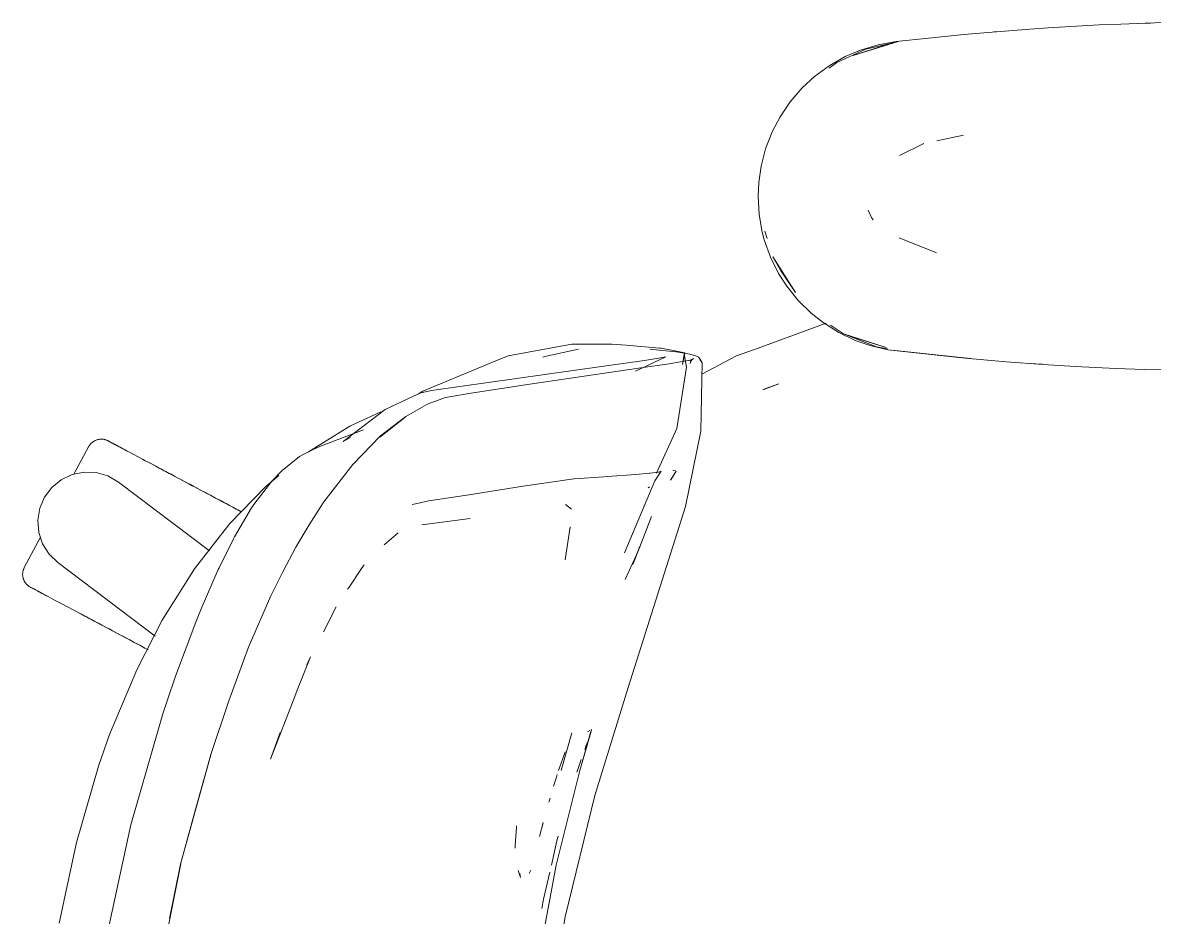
# Model space of a CAD drawing. Header units: millimetres. Extents: x 155927 to 326028, y -36033 to 97293.
# Drawn here: x 163894.2 to 164208.6, y 19464.8 to 19713.3 of the extents above; entities that cross this region are included whole.
import ezdxf

# ---------------------------------------------------------------- set-up
doc = ezdxf.new("R2010")
doc.units = ezdxf.units.MM
doc.header["$MEASUREMENT"] = 0
doc.layers.add('G-IMPT', color=8, linetype='CONTINUOUS', lineweight=9)
doc.layers.add('I-FURN', color=8, linetype='CONTINUOUS', lineweight=9)

msp = doc.modelspace()

# ---------------------------------------------------------------- linework, layer by layer
at = {"layer": 'G-IMPT'}
for p, q in [((164173.98, 19711.55), (164158.92, 19710.3)), ((164165.8, 19710.89), (164164.12, 19710.73)), ((164173.98, 19711.55), (164179.07, 19711.87)), ((164179.07, 19711.87), (164193.21, 19712.68)), ((164199.23, 19712.94), (164193.21, 19712.68)), ((164199.23, 19712.94), (164210.99, 19713.32)), ((164204.12, 19713.08), (164206.05, 19713.19)), ((164206.05, 19713.19), (164207.55, 19713.2)), ((164137.38, 19708.05), (164124.92, 19704.22)), ((164128.41, 19706), (164136.81, 19707.92)), ((164136.87, 19708.05), (164131.82, 19707.15)), ((164137.38, 19708.05), (164134.06, 19707.13)), ((164154.79, 19709.95), (164136.87, 19708.05)), ((164158.92, 19710.3), (164154.79, 19709.95)), ((164128.41, 19706), (164120.35, 19702.27)), ((164122.72, 19703.88), (164126.96, 19705.69)), ((164124.92, 19704.22), (164134.06, 19707.13)), ((164126.96, 19705.69), (164131.82, 19707.15)), ((164114.2, 19698.37), (164118.28, 19701.36)), ((164118.24, 19700.67), (164120.35, 19702.27)), ((164122.72, 19703.88), (164118.28, 19701.36)), ((164114.2, 19698.37), (164110.76, 19695.2)), ((164107.44, 19691.37), (164110.76, 19695.2)), ((164104.61, 19687.2), (164107.44, 19691.37)), ((164104.61, 19687.2), (164102.42, 19683.04)), ((164102.42, 19683.04), (164100.58, 19678.32)), ((164137.75, 19676.47), (164144.53, 19679.74)), ((164144.25, 19679.66), (164144.53, 19679.74)), ((164155.58, 19682.08), (164148.15, 19680.51)), ((164099.32, 19673.46), (164100.58, 19678.32)), ((164099.32, 19673.46), (164098.67, 19668.94)), ((164098.5, 19665.1), (164098.67, 19668.94)), ((164098.5, 19665.1), (164098.8, 19660.06)), ((164129.12, 19661.27), (164130.13, 19659.05)), ((164098.8, 19660.06), (164099.68, 19655.11)), ((164130.13, 19659.05), (164130.43, 19658.6)), ((164099.68, 19655.11), (164100.24, 19652.98)), ((164101.04, 19653.42), (164100.42, 19655.44)), ((164101.95, 19648.21), (164100.24, 19652.98)), ((164148.08, 19649.38), (164137.66, 19653.52)), ((164101.95, 19648.21), (164104.19, 19643.7)), ((164102.6, 19648.3), (164104.76, 19644.62)), ((164102.6, 19648.3), (164108.92, 19638.35)), ((164104.76, 19644.62), (164108.92, 19638.35)), ((164104.19, 19643.7), (164106.46, 19640.15)), ((164109.65, 19636.17), (164106.46, 19640.15)), ((164109.65, 19636.17), (164113.26, 19632.62)), ((164113.26, 19632.62), (164116.56, 19630)), ((164117.46, 19629.88), (164098.52, 19622.94)), ((164120.89, 19627.27), (164116.56, 19630)), ((164122.21, 19626.88), (164118.63, 19629.3)), ((164120.89, 19627.27), (164125.47, 19625.08)), ((164131.43, 19623.27), (164122.21, 19626.88)), ((164122.21, 19626.88), (164124.92, 19625.98)), ((164122.21, 19626.88), (164134.06, 19623.06)), ((164124.92, 19625.98), (164134.06, 19623.06)), ((164046.74, 19624.04), (164029.04, 19620.8)), ((164048.6, 19622.63), (164039.3, 19620.58)), ((164046.74, 19624.04), (164053.71, 19624.06)), ((164053.71, 19624.06), (164057.88, 19624.07)), ((164061.83, 19623.72), (164057.88, 19624.07)), ((164071.16, 19622.92), (164061.83, 19623.72)), ((164070.99, 19622.4), (164068.4, 19622.61)), ((164075.67, 19621.88), (164070.99, 19622.4)), ((164071.16, 19622.92), (164071.63, 19622.88)), ((164071.63, 19622.88), (164075.88, 19622.07)), ((164098.52, 19622.94), (164092.55, 19620.75)), ((164125.47, 19625.08), (164129.6, 19623.63)), ((164134.56, 19622.48), (164129.6, 19623.63)), ((164134.49, 19622.69), (164131.43, 19623.27)), ((164134.56, 19622.48), (164157.52, 19620.02)), ((164134.56, 19622.48), (164137.38, 19622.14)), ((164134.56, 19622.48), (164156, 19620.13)), ((164029.04, 19620.8), (164025.18, 19619.21)), ((164039.3, 19620.58), (164038.72, 19620.43)), ((164055.02, 19617.85), (164065.68, 19619.29)), ((164072.86, 19620.48), (164064.46, 19616.49)), ((164066.98, 19619.51), (164065.68, 19619.29)), ((164066.98, 19619.51), (164072, 19620.34)), ((164072.86, 19620.48), (164072, 19620.34)), ((164080.1, 19619.68), (164073.83, 19618.58)), ((164076.29, 19621.81), (164075.67, 19621.88)), ((164075.88, 19622.07), (164078.2, 19621.62)), ((164076.29, 19621.81), (164079.57, 19621.27)), ((164077.47, 19618.34), (164078.2, 19621.62)), ((164077.47, 19618.34), (164077.96, 19621.21)), ((164077.96, 19621.21), (164078.65, 19617.63)), ((164079.48, 19619.52), (164080.58, 19620.07)), ((164079.48, 19619.52), (164080.1, 19619.68)), ((164081.43, 19620.72), (164079.57, 19621.27)), ((164080.08, 19619.68), (164079.76, 19619.14)), ((164080.08, 19619.68), (164080.58, 19620.07)), ((164081.43, 19620.72), (164081.97, 19620.4)), ((164081.97, 19620.4), (164082.34, 19619.91)), ((164082.95, 19618.87), (164082.34, 19619.91)), ((164082.47, 19619.28), (164082.34, 19619.91)), ((164082.34, 19619.91), (164082.36, 19619.83)), ((164082.47, 19619.28), (164082.36, 19619.83)), ((164082.88, 19615.68), (164090.79, 19619.82)), ((164090.79, 19619.82), (164092.55, 19620.75)), ((164157.52, 19620.02), (164137.38, 19622.14)), ((164156, 19620.13), (164167.4, 19619.14)), ((164005.37, 19611.02), (164021.82, 19617.82)), ((164055.02, 19617.85), (164007.8, 19611.18)), ((164021.82, 19617.82), (164025.18, 19619.21)), ((164065.98, 19617.46), (164035.11, 19612.91)), ((164073.83, 19618.58), (164065.98, 19617.46)), ((164075.93, 19600.59), (164078.65, 19617.63)), ((164079.68, 19618.64), (164079.76, 19619.14)), ((164082.56, 19599.88), (164082.95, 19618.87)), ((164177.68, 19618.41), (164167.4, 19619.14)), ((164175.64, 19618.55), (164174.22, 19618.68)), ((164175.64, 19618.55), (164177.54, 19618.46)), ((164177.68, 19618.41), (164186.55, 19617.85)), ((164197.86, 19617.31), (164186.55, 19617.85)), ((164197.86, 19617.31), (164205.74, 19617.02)), ((164218.05, 19616.72), (164205.74, 19617.02)), ((164099.82, 19611.34), (164104.29, 19612.98)), ((164104.29, 19612.98), (164100.41, 19611.6)), ((164001.44, 19608.97), (164004.81, 19610.53)), ((164004.2, 19610.25), (164005.37, 19611.02)), ((164007.8, 19611.18), (164004.81, 19610.53)), ((164011.67, 19609.22), (164019.34, 19610.52)), ((164035.11, 19612.91), (164019.34, 19610.52)), ((164099.82, 19611.34), (164100.41, 19611.6)), ((164001.44, 19608.97), (163994.92, 19605.93)), ((164000.62, 19603.96), (164006.46, 19607.25)), ((164006.46, 19607.25), (164006.88, 19607.46)), ((164011.67, 19609.22), (164006.88, 19607.46)), ((163983.22, 19596.99), (163994.92, 19605.93)), ((163993.74, 19605.26), (163985.11, 19601.28)), ((163993.45, 19598.24), (164000.4, 19603.64)), ((164000.62, 19603.96), (163993.66, 19598.54)), ((164000.4, 19603.64), (163997.02, 19601.05)), ((163985.11, 19601.28), (163973.66, 19594.15)), ((163993.45, 19598.24), (163997.02, 19601.05)), ((164075.93, 19600.59), (164070.32, 19588.24)), ((163988.87, 19600.22), (163976.97, 19595.71)), ((163983.22, 19596.99), (163985.25, 19598.15)), ((163985.92, 19590.64), (163993.66, 19598.54)), ((164082.56, 19599.88), (164078.37, 19578.93)), ((163972.3, 19593.46), (163974.74, 19594.64)), ((163974.74, 19594.64), (163976.97, 19595.71)), ((163971.17, 19592.85), (163966.3, 19588.98)), ((163971.17, 19592.85), (163972.3, 19593.46)), ((163966.3, 19588.98), (163963.41, 19585.96)), ((163985.92, 19590.64), (163977.9, 19580.21)), ((164056.66, 19587.3), (164064.52, 19587.86)), ((164064.52, 19587.86), (164068.39, 19588.16)), ((164068.47, 19588.17), (164068.39, 19588.16)), ((164068.47, 19588.17), (164070.86, 19588.46)), ((164071.59, 19588.75), (164069.83, 19586.08)), ((164070.87, 19588.47), (164070.86, 19588.46)), ((164070.87, 19588.47), (164071.59, 19588.75)), ((164074.2, 19586.29), (164075.73, 19588.78)), ((164075.79, 19588.76), (164074.2, 19586.29)), ((164075.73, 19588.78), (164074.24, 19586.31)), ((164074.86, 19589.05), (164075.73, 19588.78)), ((164075.79, 19588.76), (164075.73, 19588.78)), ((163963.41, 19585.96), (163958.69, 19579.83)), ((163961.74, 19584.54), (163965.41, 19587.54)), ((164033.28, 19584.57), (164047.35, 19586.6)), ((164047.43, 19586.61), (164047.35, 19586.6)), ((164047.43, 19586.61), (164055.67, 19587.23)), ((164055.67, 19587.23), (164056.66, 19587.3)), ((164069.83, 19586.08), (164061.39, 19566.11)), ((163961.74, 19584.54), (163951.78, 19574.25)), ((164018.8, 19582.28), (164007.08, 19580.48)), ((164018.8, 19582.28), (164019.41, 19582.38)), ((164019.92, 19582.46), (164019.41, 19582.38)), ((164033.28, 19584.57), (164019.92, 19582.46)), ((164068.38, 19584.37), (164067.94, 19584.1)), ((163953.1, 19570.54), (163957.83, 19578.54)), ((163958.69, 19579.83), (163957.83, 19578.54)), ((163973.85, 19573.85), (163977.73, 19579.95)), ((163977.73, 19579.95), (163977.9, 19580.21)), ((164002.46, 19579.52), (164004.63, 19579.98)), ((164004.63, 19579.98), (164006.61, 19580.41)), ((164007.08, 19580.48), (164006.61, 19580.41)), ((164046.69, 19578.22), (164045.05, 19579.5)), ((164062.38, 19528.69), (164078.37, 19578.93)), ((164018.5, 19575.6), (164005.15, 19573.82)), ((164065.69, 19567.74), (164068.94, 19576.21)), ((163941.97, 19561.64), (163951.78, 19574.25)), ((163973.85, 19573.85), (163970.08, 19567.62)), ((164005.15, 19573.82), (164005.62, 19573.97)), ((164046.34, 19573.27), (164044.94, 19564.11)), ((164046.34, 19573.27), (164046.29, 19572.93)), ((163952.79, 19569.94), (163948.79, 19561.93)), ((163952.79, 19569.94), (163953.1, 19570.54)), ((163994.65, 19568.32), (163998.56, 19571.66)), ((163966.51, 19560.83), (163970.08, 19567.62)), ((164063.67, 19562.84), (164065.7, 19567.95)), ((164065.7, 19567.95), (164063.67, 19562.83)), ((164065.69, 19567.74), (164063.67, 19562.84)), ((163988.38, 19561.69), (163989.13, 19562.79)), ((164064.67, 19565.37), (164061.62, 19558.65)), ((163933, 19547.35), (163941.97, 19561.64)), ((163948.57, 19561.49), (163943.8, 19550.53)), ((163948.57, 19561.49), (163948.79, 19561.93)), ((163966.51, 19560.83), (163963.12, 19554.11)), ((163988.38, 19561.69), (163984.88, 19556.56)), ((163984.88, 19556.56), (163984.49, 19555.98)), ((163956.95, 19539.88), (163963.12, 19554.11)), ((163943.8, 19550.53), (163942.32, 19546.85)), ((163981.35, 19551.08), (163977.81, 19544.11)), ((163925.91, 19533.57), (163933, 19547.35)), ((163936.72, 19531.78), (163942.32, 19546.85)), ((163951.49, 19525), (163956.95, 19539.88)), ((163970.45, 19527.92), (163974.18, 19537.24)), ((163974.18, 19537.24), (163973.18, 19535)), ((163918.39, 19515.6), (163925.91, 19533.57)), ((163936.72, 19531.78), (163934.38, 19524.96)), ((164053.2, 19498.71), (164062.38, 19528.69)), ((163933.18, 19521.35), (163934.38, 19524.96)), ((163951.49, 19525), (163946.48, 19510.08)), ((163963.08, 19508.75), (163969.79, 19526.19)), ((163969.79, 19526.19), (163970.45, 19527.92)), ((163933.18, 19521.35), (163924.24, 19490.52)), ((163918.39, 19515.6), (163915.32, 19506.87)), ((163963.08, 19508.75), (163965.8, 19516.18)), ((164043.77, 19505.66), (164046.81, 19516.09)), ((164048.97, 19505.67), (164052.24, 19516.89)), ((164048.97, 19505.67), (164052.08, 19516.49)), ((164048.97, 19505.67), (164052.03, 19516.2)), ((164051.15, 19516.35), (164051.76, 19516.73)), ((164051.15, 19516.35), (164051.36, 19516.49)), ((164052.03, 19516.2), (164052.08, 19516.49)), ((164052.24, 19516.89), (164052.1, 19517.13)), ((164050.35, 19511.44), (164050.69, 19512.41)), ((164050.69, 19512.41), (164051.09, 19513.48)), ((163938.1, 19479.59), (163946.48, 19510.08)), ((163938.1, 19479.59), (163946.52, 19510)), ((163942.75, 19496.83), (163946.52, 19510)), ((164044.9, 19510.84), (164044.14, 19508.68)), ((163915.32, 19506.87), (163909.14, 19485.62)), ((164043.88, 19507.96), (164043.11, 19505.66)), ((164043.88, 19507.96), (164044.14, 19508.68)), ((164048.34, 19505.66), (164049.07, 19507.89)), ((164049.36, 19508.69), (164049.07, 19507.89)), ((164042.49, 19503.74), (164041.7, 19501.25)), ((164042.42, 19479.35), (164048.97, 19505.67)), ((164042.73, 19504.52), (164042.49, 19503.74)), ((164048.34, 19505.66), (164048.19, 19505.21)), ((163942.75, 19496.83), (163938.1, 19479.59)), ((164040.71, 19497.95), (164040.38, 19496.83)), ((164053.2, 19498.71), (164044.88, 19465.03)), ((163917.57, 19459.73), (163924.24, 19490.52)), ((164038.8, 19491.16), (164037.8, 19487.3)), ((164038.8, 19491.16), (164038.41, 19489.64)), ((164031.1, 19486.1), (164031.38, 19489.81)), ((164031.38, 19489.81), (164031.41, 19490.29)), ((164042.65, 19486.08), (164042.99, 19487.37)), ((163909.14, 19485.62), (163904.33, 19463.26)), ((164031.1, 19486.1), (164031, 19484.73)), ((164031, 19484.03), (164031, 19484.73)), ((164041.1, 19479.33), (164042.65, 19486.08)), ((163931.92, 19448.46), (163938.14, 19479.7)), ((163938.14, 19479.7), (163931.93, 19448.54)), ((163938.1, 19479.59), (163935.02, 19464.56)), ((164032.53, 19475.94), (164031.85, 19477.89)), ((164034.96, 19476.99), (164035.34, 19477.95)), ((164035.2, 19477.54), (164035.34, 19477.95)), ((164042.42, 19479.35), (164037.49, 19452.68)), ((164032.53, 19475.94), (164032.32, 19476.99)), ((164038.94, 19469.93), (164040.65, 19477.35)), ((164038.47, 19467.3), (164038.94, 19469.93)), ((164044.88, 19465.03), (164038.63, 19427.29))]:
    msp.add_line(p, q, dxfattribs=at)
at = {"layer": 'I-FURN'}
for p, q in [((163914.19, 19597.19), (163914.34, 19597.26)), ((163914.34, 19597.26), (163914.48, 19597.32)), ((163914.48, 19597.32), (163914.63, 19597.38)), ((163914.63, 19597.38), (163914.79, 19597.44)), ((163914.79, 19597.44), (163914.94, 19597.49)), ((163914.94, 19597.49), (163915.1, 19597.53)), ((163915.1, 19597.53), (163915.25, 19597.56)), ((163915.25, 19597.56), (163915.41, 19597.59)), ((163915.41, 19597.59), (163915.57, 19597.62)), ((163915.57, 19597.62), (163915.73, 19597.63)), ((163915.73, 19597.63), (163915.89, 19597.64)), ((163915.89, 19597.64), (163916.05, 19597.65)), ((163916.05, 19597.65), (163916.21, 19597.64)), ((163916.21, 19597.64), (163916.38, 19597.63)), ((163916.38, 19597.63), (163916.54, 19597.62)), ((163916.54, 19597.62), (163916.7, 19597.6)), ((163916.7, 19597.6), (163916.85, 19597.57)), ((163916.85, 19597.57), (163917.01, 19597.53)), ((163917.01, 19597.53), (163917.17, 19597.49)), ((163917.17, 19597.49), (163917.32, 19597.44)), ((163917.32, 19597.44), (163917.47, 19597.39)), ((163917.47, 19597.39), (163917.62, 19597.33)), ((163917.62, 19597.33), (163917.77, 19597.27)), ((163917.77, 19597.27), (163917.92, 19597.19)), ((163912.5, 19595.51), (163908.47, 19587.92)), ((163912.5, 19595.51), (163912.58, 19595.65)), ((163912.58, 19595.65), (163912.67, 19595.79)), ((163912.67, 19595.79), (163912.76, 19595.92)), ((163912.76, 19595.92), (163912.85, 19596.05)), ((163912.85, 19596.05), (163912.95, 19596.18)), ((163912.95, 19596.18), (163913.05, 19596.3)), ((163913.05, 19596.3), (163913.16, 19596.42)), ((163913.16, 19596.42), (163913.28, 19596.53)), ((163913.28, 19596.53), (163913.4, 19596.64)), ((163913.4, 19596.64), (163913.52, 19596.74)), ((163913.52, 19596.74), (163913.65, 19596.84)), ((163913.65, 19596.84), (163913.78, 19596.94)), ((163913.78, 19596.94), (163913.91, 19597.03)), ((163913.91, 19597.03), (163914.05, 19597.11)), ((163914.05, 19597.11), (163914.19, 19597.19)), ((163917.92, 19597.19), (163917.95, 19597.17)), ((163917.95, 19597.17), (163917.97, 19597.16)), ((163917.96, 19597.17), (163917.95, 19597.17)), ((163918, 19597.15), (163917.96, 19597.17)), ((163917.97, 19597.16), (163918.03, 19597.13)), ((163918.08, 19597.1), (163918, 19597.15)), ((163918.03, 19597.13), (163918.13, 19597.08)), ((163918.21, 19597.04), (163918.08, 19597.1)), ((163918.13, 19597.08), (163918.27, 19597)), ((163918.37, 19596.95), (163918.21, 19597.04)), ((163918.27, 19597), (163918.45, 19596.91)), ((163918.57, 19596.85), (163918.37, 19596.95)), ((163918.45, 19596.91), (163918.67, 19596.79)), ((163918.81, 19596.72), (163918.57, 19596.85)), ((163918.67, 19596.79), (163918.93, 19596.65)), ((163919.09, 19596.57), (163918.81, 19596.72)), ((163918.93, 19596.65), (163919.23, 19596.5)), ((163919.41, 19596.4), (163919.09, 19596.57)), ((163919.23, 19596.5), (163919.57, 19596.32)), ((163919.76, 19596.21), (163919.41, 19596.4)), ((163919.57, 19596.32), (163919.94, 19596.12)), ((163920.15, 19596), (163919.76, 19596.21)), ((163919.94, 19596.12), (163920.35, 19595.9)), ((163920.58, 19595.77), (163920.15, 19596)), ((163920.35, 19595.9), (163920.79, 19595.66)), ((163921.05, 19595.53), (163920.58, 19595.77)), ((163920.79, 19595.66), (163921.28, 19595.41)), ((163921.55, 19595.26), (163921.05, 19595.53)), ((163921.28, 19595.41), (163921.79, 19595.13)), ((163922.09, 19594.98), (163921.55, 19595.26)), ((163921.79, 19595.13), (163922.34, 19594.84)), ((163922.66, 19594.67), (163922.09, 19594.98)), ((163922.34, 19594.84), (163922.93, 19594.53)), ((163923.26, 19594.35), (163922.66, 19594.67)), ((163923.89, 19594.02), (163923.26, 19594.35)), ((163924.55, 19593.66), (163923.89, 19594.02)), ((163925.25, 19593.29), (163924.55, 19593.66)), ((163925.97, 19592.91), (163925.25, 19593.29)), ((163926.72, 19592.51), (163925.97, 19592.91)), ((163927.5, 19592.1), (163926.72, 19592.51)), ((163928.3, 19591.67), (163927.5, 19592.1)), ((163929.12, 19591.24), (163928.3, 19591.67)), ((163928.67, 19591.47), (163929.51, 19591.03)), ((163929.97, 19590.79), (163929.12, 19591.24)), ((163929.51, 19591.03), (163930.37, 19590.57)), ((163904.96, 19586.39), (163908.01, 19587.83)), ((163908.01, 19587.83), (163911.32, 19588.5)), ((163911.32, 19588.5), (163914.69, 19588.36)), ((163914.69, 19588.36), (163917.93, 19587.42)), ((163930.84, 19590.32), (163929.97, 19590.79)), ((163930.37, 19590.57), (163931.24, 19590.11)), ((163931.72, 19589.85), (163930.84, 19590.32)), ((163931.24, 19590.11), (163932.14, 19589.63)), ((163932.63, 19589.37), (163931.72, 19589.85)), ((163932.14, 19589.63), (163933.05, 19589.15)), ((163933.55, 19588.88), (163932.63, 19589.37)), ((163933.05, 19589.15), (163933.98, 19588.65)), ((163934.49, 19588.38), (163933.55, 19588.88)), ((163933.98, 19588.65), (163934.93, 19588.15)), ((163935.44, 19587.88), (163934.49, 19588.38)), ((163934.93, 19588.15), (163935.88, 19587.64)), ((163936.41, 19587.36), (163935.44, 19587.88)), ((163902.35, 19584.26), (163904.96, 19586.39)), ((163917.93, 19587.42), (163920.85, 19585.73)), ((163920.85, 19585.73), (163946.16, 19566.65)), ((163935.88, 19587.64), (163936.85, 19587.13)), ((163937.38, 19586.84), (163936.41, 19587.36)), ((163936.85, 19587.13), (163937.83, 19586.6)), ((163938.36, 19586.32), (163937.38, 19586.84)), ((163937.83, 19586.6), (163938.82, 19586.08)), ((163939.35, 19585.79), (163938.36, 19586.32)), ((163938.82, 19586.08), (163939.81, 19585.55)), ((163940.35, 19585.26), (163939.35, 19585.79)), ((163939.81, 19585.55), (163940.81, 19585.02)), ((163941.35, 19584.73), (163940.35, 19585.26)), ((163940.81, 19585.02), (163941.81, 19584.49)), ((163942.36, 19584.2), (163941.35, 19584.73)), ((163898.99, 19578.46), (163900.32, 19581.57)), ((163900.32, 19581.57), (163902.35, 19584.26)), ((163941.81, 19584.49), (163942.82, 19583.95)), ((163943.36, 19583.66), (163942.36, 19584.2)), ((163942.82, 19583.95), (163943.82, 19583.42)), ((163944.37, 19583.13), (163943.36, 19583.66)), ((163943.82, 19583.42), (163944.83, 19582.88)), ((163945.37, 19582.6), (163944.37, 19583.13)), ((163944.83, 19582.88), (163945.83, 19582.35)), ((163946.37, 19582.06), (163945.37, 19582.6)), ((163945.83, 19582.35), (163946.83, 19581.82)), ((163947.36, 19581.54), (163946.37, 19582.06)), ((163946.83, 19581.82), (163947.82, 19581.29)), ((163948.35, 19581.01), (163947.36, 19581.54)), ((163898.45, 19575.14), (163898.99, 19578.46)), ((163947.82, 19581.29), (163948.8, 19580.77)), ((163949.33, 19580.49), (163948.35, 19581.01)), ((163948.8, 19580.77), (163949.78, 19580.25)), ((163950.3, 19579.98), (163949.33, 19580.49)), ((163949.78, 19580.25), (163950.74, 19579.74)), ((163951.26, 19579.47), (163950.3, 19579.98)), ((163950.74, 19579.74), (163951.69, 19579.23)), ((163952.2, 19578.96), (163951.26, 19579.47)), ((163951.69, 19579.23), (163952.63, 19578.74)), ((163953.13, 19578.47), (163952.2, 19578.96)), ((163952.63, 19578.74), (163953.55, 19578.25)), ((163954.04, 19577.98), (163953.13, 19578.47)), ((163953.55, 19578.25), (163954.46, 19577.76)), ((163954.94, 19577.51), (163954.04, 19577.98)), ((163898.71, 19571.77), (163898.45, 19575.14)), ((163899.16, 19570.42), (163894.69, 19562.01)), ((163899.78, 19568.57), (163898.71, 19571.77)), ((163901.58, 19565.72), (163899.78, 19568.57)), ((163904.01, 19563.38), (163901.58, 19565.72)), ((163931.07, 19542.98), (163904.01, 19563.38)), ((163894.22, 19560.27), (163894.23, 19560.43)), ((163894.22, 19560.11), (163894.22, 19560.27)), ((163894.22, 19559.95), (163894.22, 19560.11)), ((163894.23, 19559.79), (163894.22, 19559.95)), ((163894.23, 19560.43), (163894.25, 19560.59)), ((163894.25, 19559.63), (163894.23, 19559.79)), ((163894.25, 19560.59), (163894.27, 19560.75)), ((163894.27, 19559.47), (163894.25, 19559.63)), ((163894.27, 19560.75), (163894.3, 19560.91)), ((163894.3, 19560.91), (163894.33, 19561.07)), ((163894.33, 19561.07), (163894.37, 19561.22)), ((163894.37, 19561.22), (163894.42, 19561.38)), ((163894.42, 19561.38), (163894.48, 19561.53)), ((163894.48, 19561.53), (163894.53, 19561.68)), ((163894.53, 19561.68), (163894.6, 19561.83)), ((163894.6, 19561.83), (163894.67, 19561.97)), ((163894.67, 19561.97), (163894.69, 19562.01)), ((163894.3, 19559.31), (163894.27, 19559.47)), ((163894.34, 19559.15), (163894.3, 19559.31)), ((163894.38, 19558.99), (163894.34, 19559.15)), ((163894.43, 19558.84), (163894.38, 19558.99)), ((163894.48, 19558.69), (163894.43, 19558.84)), ((163894.54, 19558.54), (163894.48, 19558.69)), ((163894.61, 19558.39), (163894.54, 19558.54)), ((163894.68, 19558.25), (163894.61, 19558.39)), ((163894.76, 19558.11), (163894.68, 19558.25)), ((163894.84, 19557.97), (163894.76, 19558.11)), ((163894.93, 19557.83), (163894.84, 19557.97)), ((163895.02, 19557.7), (163894.93, 19557.83)), ((163895.12, 19557.58), (163895.02, 19557.7)), ((163895.23, 19557.45), (163895.12, 19557.58)), ((163895.33, 19557.33), (163895.23, 19557.45)), ((163895.45, 19557.22), (163895.33, 19557.33)), ((163895.57, 19557.11), (163895.45, 19557.22)), ((163895.69, 19557.01), (163895.57, 19557.11)), ((163895.82, 19556.91), (163895.69, 19557.01)), ((163895.95, 19556.81), (163895.82, 19556.91)), ((163896.08, 19556.72), (163895.95, 19556.81)), ((163896.22, 19556.64), (163896.08, 19556.72)), ((163896.36, 19556.56), (163896.22, 19556.64)), ((163896.41, 19556.53), (163896.36, 19556.56)), ((163896.36, 19556.56), (163896.36, 19556.56)), ((163896.36, 19556.56), (163896.38, 19556.55)), ((163896.38, 19556.55), (163896.44, 19556.52)), ((163896.49, 19556.49), (163896.41, 19556.53)), ((163896.44, 19556.52), (163896.54, 19556.46)), ((163896.61, 19556.42), (163896.49, 19556.49)), ((163896.54, 19556.46), (163896.68, 19556.39)), ((163896.77, 19556.34), (163896.61, 19556.42)), ((163896.68, 19556.39), (163896.86, 19556.29)), ((163896.97, 19556.23), (163896.77, 19556.34)), ((163896.86, 19556.29), (163897.08, 19556.18)), ((163897.21, 19556.1), (163896.97, 19556.23)), ((163897.08, 19556.18), (163897.34, 19556.04)), ((163897.49, 19555.95), (163897.21, 19556.1)), ((163897.34, 19556.04), (163897.63, 19555.88)), ((163897.81, 19555.79), (163897.49, 19555.95)), ((163897.63, 19555.88), (163897.97, 19555.7)), ((163898.17, 19555.6), (163897.81, 19555.79)), ((163897.97, 19555.7), (163898.34, 19555.5)), ((163898.56, 19555.39), (163898.17, 19555.6)), ((163898.34, 19555.5), (163898.75, 19555.29)), ((163898.99, 19555.16), (163898.56, 19555.39)), ((163898.75, 19555.29), (163899.2, 19555.05)), ((163899.45, 19554.91), (163898.99, 19555.16)), ((163899.2, 19555.05), (163899.68, 19554.79)), ((163899.96, 19554.65), (163899.45, 19554.91)), ((163899.68, 19554.79), (163900.2, 19554.52)), ((163900.49, 19554.36), (163899.96, 19554.65)), ((163900.2, 19554.52), (163900.75, 19554.22)), ((163901.06, 19554.06), (163900.49, 19554.36)), ((163900.75, 19554.22), (163901.33, 19553.91)), ((163901.33, 19553.91), (163901.95, 19553.59)), ((163901.95, 19553.59), (163902.6, 19553.24)), ((163902.6, 19553.24), (163903.27, 19552.88)), ((163903.27, 19552.88), (163903.98, 19552.5)), ((163903.98, 19552.5), (163904.72, 19552.11)), ((163904.72, 19552.11), (163905.48, 19551.71)), ((163905.48, 19551.71), (163906.27, 19551.29)), ((163906.27, 19551.29), (163907.08, 19550.86)), ((163907.08, 19550.86), (163907.91, 19550.41)), ((163907.91, 19550.41), (163908.77, 19549.96)), ((163908.77, 19549.96), (163909.65, 19549.49)), ((163909.65, 19549.49), (163910.54, 19549.02)), ((163911.03, 19548.75), (163910.13, 19549.24)), ((163910.54, 19549.02), (163911.46, 19548.53)), ((163911.96, 19548.26), (163911.03, 19548.75)), ((163911.46, 19548.53), (163912.39, 19548.04)), ((163912.89, 19547.77), (163911.96, 19548.26)), ((163912.39, 19548.04), (163913.33, 19547.53)), ((163913.85, 19547.26), (163912.89, 19547.77)), ((163913.33, 19547.53), (163914.29, 19547.02)), ((163914.81, 19546.75), (163913.85, 19547.26)), ((163914.29, 19547.02), (163915.26, 19546.51)), ((163915.78, 19546.23), (163914.81, 19546.75)), ((163915.26, 19546.51), (163916.24, 19545.99)), ((163916.77, 19545.71), (163915.78, 19546.23)), ((163916.24, 19545.99), (163917.22, 19545.46)), ((163917.76, 19545.18), (163916.77, 19545.71)), ((163917.22, 19545.46), (163918.22, 19544.94)), ((163918.76, 19544.65), (163917.76, 19545.18)), ((163918.22, 19544.94), (163919.22, 19544.4)), ((163919.76, 19544.12), (163918.76, 19544.65)), ((163919.22, 19544.4), (163920.22, 19543.87)), ((163920.76, 19543.58), (163919.76, 19544.12)), ((163920.22, 19543.87), (163921.22, 19543.34)), ((163921.77, 19543.05), (163920.76, 19543.58)), ((163921.22, 19543.34), (163922.23, 19542.8)), ((163922.77, 19542.51), (163921.77, 19543.05)), ((163922.23, 19542.8), (163923.23, 19542.27)), ((163923.77, 19541.98), (163922.77, 19542.51)), ((163923.23, 19542.27), (163924.23, 19541.74)), ((163924.77, 19541.45), (163923.77, 19541.98)), ((163924.23, 19541.74), (163925.23, 19541.21)), ((163925.77, 19540.92), (163924.77, 19541.45)), ((163925.23, 19541.21), (163926.22, 19540.68)), ((163926.75, 19540.4), (163925.77, 19540.92)), ((163926.22, 19540.68), (163927.21, 19540.16)), ((163927.73, 19539.88), (163926.75, 19540.4)), ((163927.21, 19540.16), (163928.18, 19539.64)), ((163928.7, 19539.36), (163927.73, 19539.88)), ((163928.18, 19539.64), (163929.14, 19539.13))]:
    msp.add_line(p, q, dxfattribs=at)

doc.saveas('drawing.dxf')
